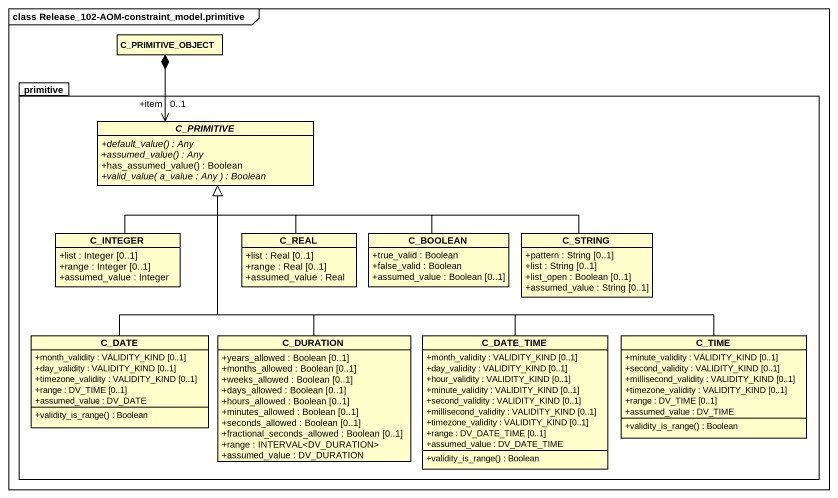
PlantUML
@startuml
mainframe class Release_102-AOM-constraint_model.primitive
hide circle
hide empty members
skinparam classAttributeIconSize 0
class C_PRIMITIVE_OBJECT
package primitive {
  abstract class C_PRIMITIVE {
    {abstract} +default_value() : Any
    {abstract} +assumed_value() : Any
    +has_assumed_value() : Boolean
    {abstract} +valid_value( a_value : Any ) : Boolean
  }
  class C_INTEGER {
    +list : Integer [0..1]
    +range : Integer [0..1]
    +assumed_value : Integer
  }
  class C_REAL {
    +list : Real [0..1]
    +range : Real [0..1]
    +assumed_value : Real
  }
  class C_BOOLEAN {
    +true_valid : Boolean
    +false_valid : Boolean
    +assumed_value : Boolean [0..1]
  }
  class C_STRING {
    +pattern : String [0..1]
    +list : String [0..1]
    +list_open : Boolean [0..1]
    +assumed_value : String [0..1]
  }
  class C_DATE {
    +month_validity : VALIDITY_KIND [0..1]
    +day_validity : VALIDITY_KIND [0..1]
    +timezone_validity : VALIDITY_KIND [0..1]
    +range : DV_TIME [0..1]
    +assumed_value : DV_DATE
    +validity_is_range() : Boolean
  }
  class C_DURATION {
    +years_allowed : Boolean [0..1]
    +months_allowed : Boolean [0..1]
    +weeks_allowed : Boolean [0..1]
    +days_allowed : Boolean [0..1]
    +hours_allowed : Boolean [0..1]
    +minutes_allowed : Boolean [0..1]
    +seconds_allowed : Boolean [0..1]
    +fractional_seconds_allowed : Boolean [0..1]
    +range : INTERVAL<DV_DURATION>
    +assumed_value : DV_DURATION
  }
  class C_DATE_TIME {
    +month_validity : VALIDITY_KIND [0..1]
    +day_validity : VALIDITY_KIND [0..1]
    +hour_validity : VALIDITY_KIND [0..1]
    +minute_validity : VALIDITY_KIND [0..1]
    +second_validity : VALIDITY_KIND [0..1]
    +millisecond_validity : VALIDITY_KIND [0..1]
    +timezone_validity : VALIDITY_KIND [0..1]
    +range : DV_DATE_TIME [0..1]
    +assumed_value : DV_DATE_TIME
    +validity_is_range() : Boolean
  }
  class C_TIME {
    +minute_validity : VALIDITY_KIND [0..1]
    +second_validity : VALIDITY_KIND [0..1]
    +millisecond_validity : VALIDITY_KIND [0..1]
    +timezone_validity : VALIDITY_KIND [0..1]
    +range : DV_TIME [0..1]
    +assumed_value : DV_TIME
    +validity_is_range() : Boolean
  }
}
C_PRIMITIVE_OBJECT *--> "+item\n0..1" C_PRIMITIVE
C_INTEGER -up-|> C_PRIMITIVE
C_REAL -up-|> C_PRIMITIVE
C_BOOLEAN -left-|> C_PRIMITIVE
C_STRING -left-|> C_PRIMITIVE
C_DATE -up-|> C_PRIMITIVE
C_DURATION -up-|> C_PRIMITIVE
C_DATE_TIME -up-|> C_PRIMITIVE
C_TIME -left-|> C_PRIMITIVE
@enduml
